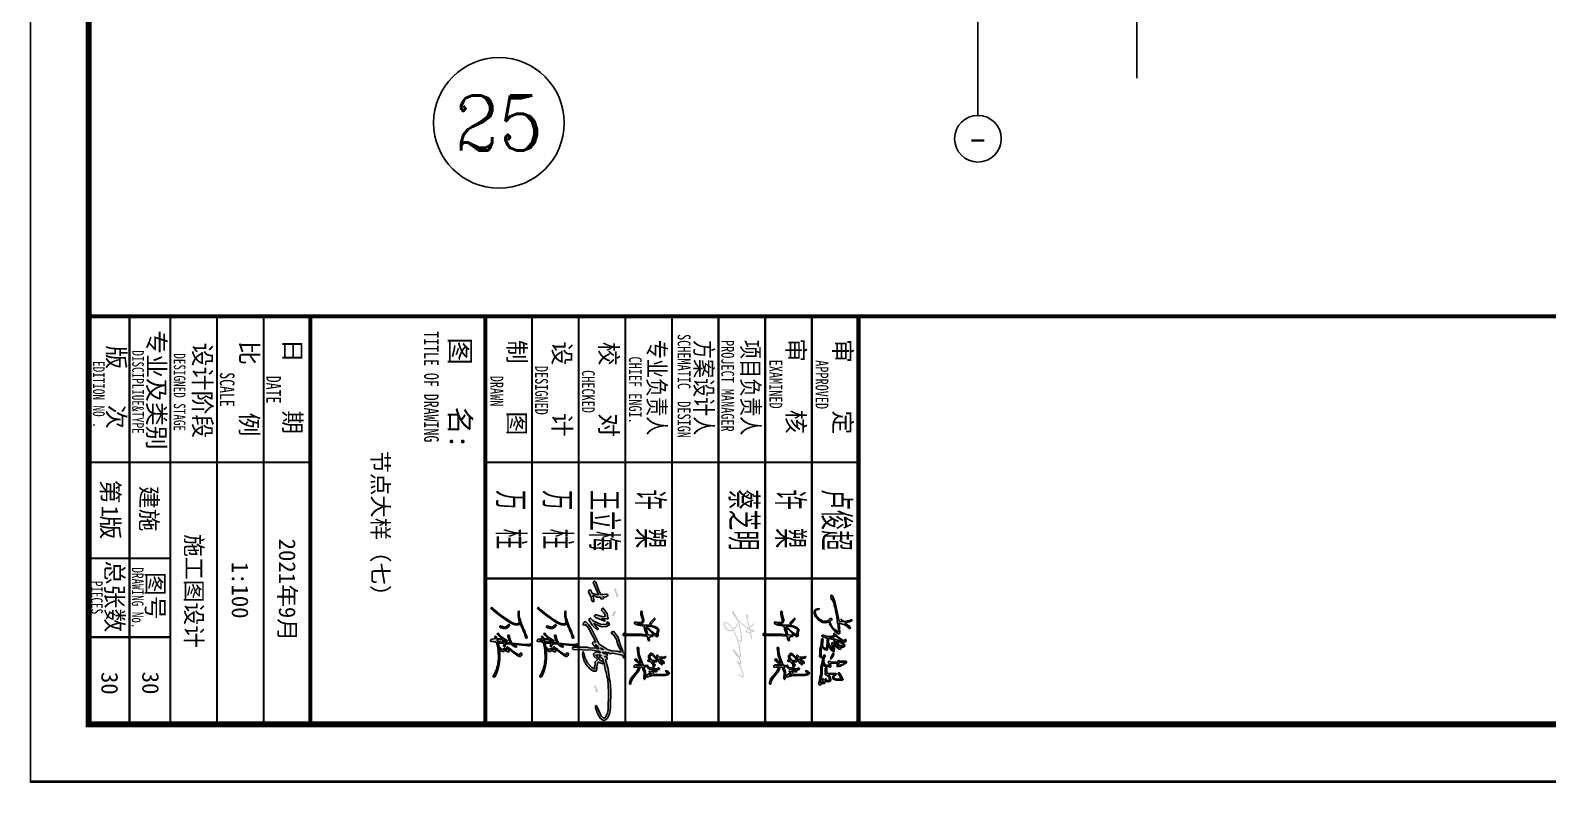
# Model space of a CAD drawing. Extents: x -812054 to 22247, y -644080 to 1003627.
# Drawn here: x -24315 to -17810, y -234941 to -231716 of the extents above; entities that cross this region are included whole.
import ezdxf
from ezdxf.enums import TextEntityAlignment as Align

# ---------------------------------------------------------------- set-up
doc = ezdxf.new("R2010")
doc.units = 0
doc.header["$LTSCALE"] = 1000
doc.layers.get('0').update_dxf_attribs({"linetype": 'CONTINUOUS'})
for name, color, linetype in [('A-AXIS_TEXT', 7, 'CONTINUOUS'), ('AXIS', 3, 'CONTINUOUS'), ('DIM_SYMB', 3, 'CONTINUOUS'), ('图签文字', 4, 'CONTINUOUS')]:
    doc.layers.add(name, color=color, linetype=linetype)
for name, color, linetype, lineweight in [('AXIS_TEXT', 7, 'CONTINUOUS', 20), ('可改文字', 6, 'CONTINUOUS', 18), ('图框', 9, 'CONTINUOUS', 18), ('图签', 147, 'CONTINUOUS', 18)]:
    doc.layers.add(name, color=color, linetype=linetype, lineweight=lineweight)
doc.layers.add('yichutu', color=7, linetype='CONTINUOUS', true_color=0xffffff)
doc.styles.add('_TCH_AXIS', font='COMPLEX', dxfattribs={"bigfont": 'GBCBIG'})
doc.styles.add('COMPLEX', font='COMPLEX')
doc.styles.add('宋体', font='', dxfattribs={"height": 50})
doc.styles.add('建筑图签-1', font='simhei.ttf', dxfattribs={"width": 0.7})
doc.styles.add('建筑图签-2', font='TXT.shx', dxfattribs={"width": 0.5, "bigfont": 'HZTXT.shx'})
doc.styles.get('宋体').set_extended_font_data('SimSun')

# ---------------------------------------------------------------- blocks, each defined once
blk = doc.blocks.new('ljc')
at = {"linetype": 'Continuous'}
h = blk.add_hatch(color=0, dxfattribs=at)
h.paths.add_polyline_path([(2022.8, 1567.7), (2018.8, 1563.7), (2019.8, 1561.7), (2023.8, 1561.7), (2021.8, 1551.7), (1954.8, 1537.7), (1932.8, 1529.7), (1929.8, 1526.7), (1928.8, 1524.7), (1930.8, 1522.7), (1943.8, 1523.7), (1945.8, 1525.7), (1941.8, 1527.7), (1959.8, 1534.7), (1966.8, 1534.7), (1974.8, 1537.7), (1984.8, 1538.7), (1997.8, 1542.7), (2009.8, 1543.7), (2017.8, 1546.7), (2024.8, 1545.7), (2034.8, 1548.7), (2060.8, 1549.7), (2051.8, 1536.7), (2041.8, 1527.7), (2027.8, 1520.7), (2022.8, 1520.7), (2017.8, 1525.7), (2014.8, 1526.7), (2012.8, 1524.7), (2012.8, 1520.7), (2018.8, 1515.7), (2021.8, 1507.7), (2021.8, 1493.7), (2011.8, 1476.7), (1999.8, 1468.7), (1987.8, 1466.7), (1981.8, 1472.7), (1979.8, 1479.7), (1977.8, 1481.7), (1977.8, 1474.7), (1980.8, 1467.7), (1987.8, 1462.7), (1993.8, 1462.7), (2004.8, 1466.7), (2017.8, 1477.7), (2026.8, 1492.7), (2027.8, 1503.7), (2024.8, 1516.7), (2032.8, 1517.7), (2053.8, 1532.7), (2066.8, 1548.7), (2066.8, 1551.7), (2063.8, 1554.7), (2028.8, 1552.7), (2035.8, 1574.7), (2048.8, 1590.7), (2046.8, 1592.7), (2042.8, 1591.7), (2027.8, 1572.7), (2024.8, 1588.7), (2020.8, 1596.7), (2017.8, 1598.7), (2016.8, 1596.7), (2019.8, 1589.7)])
h.paths.add_polyline_path([(2080.8, 1521.7), (2080.8, 1527.7), (2074.8, 1540.7), (2092.8, 1561.7), (2096.8, 1571.7), (2093.8, 1576.7), (2086.8, 1575.7), (2088.8, 1571.7), (2091.8, 1571.7), (2090.8, 1566.7), (2079.8, 1550.7), (2065.8, 1536.7), (2064.8, 1534.7), (2066.8, 1532.7), (2072.8, 1534.7), (2076.8, 1522.7), (2076.8, 1512.7), (2071.8, 1495.7), (2071.8, 1491.7), (2073.8, 1489.7), (2077.8, 1493.7), (2082.8, 1509.7), (2098.8, 1509.7), (2118.8, 1506.7), (2118.8, 1499.7), (2115.8, 1495.7), (2107.8, 1492.7), (2086.8, 1495.7), (2083.8, 1491.7), (2086.8, 1488.7), (2102.8, 1487.7), (2121.8, 1482.7), (2139.8, 1483.7), (2147.8, 1481.7), (2151.8, 1485.7), (2151.8, 1490.7), (2147.8, 1487.7), (2124.8, 1487.7), (2113.8, 1489.7), (2123.8, 1498.7), (2125.8, 1508.7), (2120.8, 1511.7), (2118.8, 1510.7), (2107.8, 1513.7), (2123.8, 1522.7), (2131.8, 1531.7), (2129.8, 1534.7), (2120.8, 1535.7), (2114.8, 1532.7), (2108.8, 1532.7), (2122.8, 1554.7), (2120.8, 1558.7), (2113.8, 1556.7), (2115.8, 1563.7), (2114.8, 1568.7), (2110.8, 1572.7), (2104.8, 1571.7), (2092.8, 1553.7)])
h.paths.add_polyline_path([(2088.8, 1534.7), (2096.8, 1534.7), (2111.8, 1550.7), (2115.8, 1551.7), (2110.8, 1542.7), (2098.8, 1527.7), (2100.8, 1525.7), (2113.8, 1527.7), (2120.8, 1530.7), (2123.8, 1529.7), (2117.8, 1523.7), (2100.8, 1514.7), (2083.8, 1513.7), (2083.8, 1517.7)], flags=16)
h.paths.add_polyline_path([(2092.8, 1536.7), (2094.8, 1539.7), (2102.8, 1545.7), (2095.8, 1536.7)], flags=16)
h.paths.add_polyline_path([(2092.8, 1543.7), (2093.8, 1548.7), (2105.8, 1567.7), (2108.8, 1568.7), (2110.8, 1566.7), (2107.8, 1553.7), (2103.8, 1549.7)], flags=16)
h.paths.add_polyline_path([(2140.8, 1533.7), (2137.8, 1532.7), (2136.8, 1530.7), (2141.8, 1526.7), (2154.8, 1521.7), (2157.8, 1522.7), (2152.8, 1527.7)])
h.paths.add_polyline_path([(2174.8, 1521.7), (2172.8, 1523.7), (2171.8, 1545.7), (2182.8, 1544.7), (2184.8, 1546.7), (2182.8, 1556.7), (2177.8, 1565.7), (2176.8, 1560.7), (2179.8, 1555.7), (2180.8, 1549.7), (2174.8, 1549.7), (2169.8, 1553.7), (2168.8, 1573.7), (2170.8, 1573.7), (2174.8, 1568.7), (2175.8, 1570.7), (2169.8, 1578.7), (2166.8, 1578.7), (2164.8, 1576.7), (2163.8, 1561.7), (2165.8, 1552.7), (2162.8, 1552.7), (2161.8, 1550.7), (2166.8, 1546.7), (2168.8, 1536.7), (2168.8, 1523.7), (2165.8, 1520.7), (2164.8, 1516.7), (2167.8, 1512.7), (2169.8, 1512.7), (2172.8, 1516.7), (2179.8, 1516.7), (2177.8, 1501.7), (2174.8, 1499.7), (2166.8, 1498.7), (2174.8, 1495.7), (2179.8, 1496.7), (2182.8, 1499.7), (2183.8, 1510.7), (2186.8, 1520.7), (2184.8, 1522.7)])
h.paths.add_polyline_path([(2232.8, 1541.7), (2232.8, 1563.7), (2230.8, 1566.7), (2214.8, 1557.7), (2209.8, 1556.7), (2205.8, 1551.7), (2210.8, 1547.7), (2210.8, 1550.7), (2228.8, 1559.7), (2227.8, 1541.7), (2226.8, 1536.7), (2223.8, 1532.7), (2219.8, 1533.7), (2212.8, 1541.7), (2210.8, 1542.7), (2208.8, 1540.7), (2208.8, 1507.7), (2188.8, 1507.7), (2186.8, 1505.7), (2190.8, 1502.7), (2212.8, 1502.7), (2216.8, 1510.7), (2221.8, 1515.7), (2231.8, 1517.7), (2233.8, 1512.7), (2233.8, 1504.7), (2226.8, 1504.7), (2231.8, 1501.7), (2231.8, 1499.7), (2227.8, 1496.7), (2228.8, 1492.7), (2238.8, 1494.7), (2242.8, 1488.7), (2242.8, 1485.7), (2211.8, 1491.7), (2188.8, 1491.7), (2178.8, 1493.7), (2175.8, 1495.7), (2166.8, 1495.7), (2163.8, 1497.7), (2153.8, 1498.7), (2146.8, 1502.7), (2143.8, 1502.7), (2142.8, 1500.7), (2143.8, 1497.7), (2152.8, 1493.7), (2173.8, 1490.7), (2185.8, 1486.7), (2210.8, 1486.7), (2221.8, 1483.7), (2229.8, 1483.7), (2242.8, 1479.7), (2248.8, 1479.7), (2250.8, 1481.7), (2243.8, 1495.7), (2245.8, 1498.7), (2237.8, 1502.7), (2238.8, 1512.7), (2236.8, 1519.7), (2232.8, 1522.7), (2223.8, 1521.7), (2213.8, 1515.7), (2211.8, 1521.7), (2212.8, 1535.7), (2219.8, 1529.7), (2227.8, 1529.7), (2229.8, 1531.7)])
at = {"color": 0, "linetype": 'Continuous'}
for points in [[(1929.8, 1526.7), (1928.8, 1524.7), (1930.8, 1522.7), (1943.8, 1523.7), (1945.8, 1525.7), (1941.8, 1527.7), (1959.8, 1534.7), (1966.8, 1534.7), (1974.8, 1537.7), (1984.8, 1538.7), (1997.8, 1542.7), (2009.8, 1543.7), (2017.8, 1546.7), (2024.8, 1545.7), (2034.8, 1548.7), (2060.8, 1549.7), (2051.8, 1536.7), (2041.8, 1527.7), (2027.8, 1520.7), (2022.8, 1520.7), (2017.8, 1525.7), (2014.8, 1526.7), (2012.8, 1524.7), (2012.8, 1520.7), (2018.8, 1515.7), (2021.8, 1507.7), (2021.8, 1493.7), (2011.8, 1476.7), (1999.8, 1468.7), (1987.8, 1466.7), (1981.8, 1472.7), (1979.8, 1479.7), (1977.8, 1481.7), (1977.8, 1474.7), (1980.8, 1467.7), (1987.8, 1462.7), (1993.8, 1462.7), (2004.8, 1466.7), (2017.8, 1477.7), (2026.8, 1492.7), (2027.8, 1503.7), (2024.8, 1516.7), (2032.8, 1517.7), (2053.8, 1532.7), (2066.8, 1548.7), (2066.8, 1551.7), (2063.8, 1554.7), (2028.8, 1552.7), (2035.8, 1574.7), (2048.8, 1590.7), (2046.8, 1592.7), (2042.8, 1591.7), (2027.8, 1572.7), (2024.8, 1588.7), (2020.8, 1596.7), (2017.8, 1598.7), (2016.8, 1596.7), (2019.8, 1589.7), (2022.8, 1567.7), (2018.8, 1563.7), (2019.8, 1561.7), (2023.8, 1561.7), (2021.8, 1551.7), (1954.8, 1537.7), (1932.8, 1529.7), (1929.8, 1526.7)], [(2065.8, 1536.7), (2064.8, 1534.7), (2066.8, 1532.7), (2072.8, 1534.7), (2076.8, 1522.7), (2076.8, 1512.7), (2071.8, 1495.7), (2071.8, 1491.7), (2073.8, 1489.7), (2077.8, 1493.7), (2082.8, 1509.7), (2098.8, 1509.7), (2118.8, 1506.7), (2118.8, 1499.7), (2115.8, 1495.7), (2107.8, 1492.7), (2086.8, 1495.7), (2083.8, 1491.7), (2086.8, 1488.7), (2102.8, 1487.7), (2121.8, 1482.7), (2139.8, 1483.7), (2147.8, 1481.7), (2151.8, 1485.7), (2151.8, 1490.7), (2147.8, 1487.7), (2124.8, 1487.7), (2113.8, 1489.7), (2123.8, 1498.7), (2125.8, 1508.7), (2120.8, 1511.7), (2118.8, 1510.7), (2107.8, 1513.7), (2123.8, 1522.7), (2131.8, 1531.7), (2129.8, 1534.7), (2120.8, 1535.7), (2114.8, 1532.7), (2108.8, 1532.7), (2122.8, 1554.7), (2120.8, 1558.7), (2113.8, 1556.7), (2115.8, 1563.7), (2114.8, 1568.7), (2110.8, 1572.7), (2104.8, 1571.7), (2092.8, 1553.7), (2080.8, 1521.7), (2080.8, 1527.7), (2074.8, 1540.7), (2092.8, 1561.7), (2096.8, 1571.7), (2093.8, 1576.7), (2086.8, 1575.7), (2088.8, 1571.7), (2091.8, 1571.7), (2090.8, 1566.7), (2079.8, 1550.7), (2065.8, 1536.7)], [(2162.8, 1552.7), (2161.8, 1550.7), (2166.8, 1546.7), (2168.8, 1536.7), (2168.8, 1523.7), (2165.8, 1520.7), (2164.8, 1516.7), (2167.8, 1512.7), (2169.8, 1512.7), (2172.8, 1516.7), (2179.8, 1516.7), (2177.8, 1501.7), (2174.8, 1499.7), (2166.8, 1498.7), (2174.8, 1495.7), (2179.8, 1496.7), (2182.8, 1499.7), (2183.8, 1510.7), (2186.8, 1520.7), (2184.8, 1522.7), (2174.8, 1521.7), (2172.8, 1523.7), (2171.8, 1545.7), (2182.8, 1544.7), (2184.8, 1546.7), (2182.8, 1556.7), (2177.8, 1565.7), (2176.8, 1560.7), (2179.8, 1555.7), (2180.8, 1549.7), (2174.8, 1549.7), (2169.8, 1553.7), (2168.8, 1573.7), (2170.8, 1573.7), (2174.8, 1568.7), (2175.8, 1570.7), (2169.8, 1578.7), (2166.8, 1578.7), (2164.8, 1576.7), (2163.8, 1561.7), (2165.8, 1552.7), (2162.8, 1552.7)], [(2015.8, 1560.7), (2014.8, 1559.7), (2016.8, 1559.7), (2015.8, 1560.7)], [(2016.8, 1561.7), (2015.8, 1560.7), (2018.8, 1560.7), (2016.8, 1561.7)], [(2083.8, 1513.7), (2083.8, 1517.7), (2088.8, 1534.7), (2096.8, 1534.7), (2111.8, 1550.7), (2115.8, 1551.7), (2110.8, 1542.7), (2098.8, 1527.7), (2100.8, 1525.7), (2113.8, 1527.7), (2120.8, 1530.7), (2123.8, 1529.7), (2117.8, 1523.7), (2100.8, 1514.7), (2083.8, 1513.7)], [(2092.8, 1543.7), (2093.8, 1548.7), (2105.8, 1567.7), (2108.8, 1568.7), (2110.8, 1566.7), (2107.8, 1553.7), (2103.8, 1549.7), (2092.8, 1543.7)], [(2092.8, 1536.7), (2094.8, 1539.7), (2102.8, 1545.7), (2095.8, 1536.7), (2092.8, 1536.7)], [(2137.8, 1532.7), (2136.8, 1530.7), (2141.8, 1526.7), (2154.8, 1521.7), (2157.8, 1522.7), (2152.8, 1527.7), (2140.8, 1533.7), (2137.8, 1532.7)], [(2143.8, 1502.7), (2142.8, 1500.7), (2143.8, 1497.7), (2152.8, 1493.7), (2173.8, 1490.7), (2185.8, 1486.7), (2210.8, 1486.7), (2221.8, 1483.7), (2229.8, 1483.7), (2242.8, 1479.7), (2248.8, 1479.7), (2250.8, 1481.7), (2243.8, 1495.7), (2245.8, 1498.7), (2237.8, 1502.7), (2238.8, 1512.7), (2236.8, 1519.7), (2232.8, 1522.7), (2223.8, 1521.7), (2213.8, 1515.7), (2211.8, 1521.7), (2212.8, 1535.7), (2219.8, 1529.7), (2227.8, 1529.7), (2229.8, 1531.7), (2232.8, 1541.7), (2232.8, 1563.7), (2230.8, 1566.7), (2214.8, 1557.7), (2209.8, 1556.7), (2205.8, 1551.7), (2210.8, 1547.7), (2210.8, 1550.7), (2228.8, 1559.7), (2227.8, 1541.7), (2226.8, 1536.7), (2223.8, 1532.7), (2219.8, 1533.7), (2212.8, 1541.7), (2210.8, 1542.7), (2208.8, 1540.7), (2208.8, 1507.7), (2188.8, 1507.7), (2186.8, 1505.7), (2190.8, 1502.7), (2212.8, 1502.7), (2216.8, 1510.7), (2221.8, 1515.7), (2231.8, 1517.7), (2233.8, 1512.7), (2233.8, 1504.7), (2226.8, 1504.7), (2231.8, 1501.7), (2231.8, 1499.7), (2227.8, 1496.7), (2228.8, 1492.7), (2238.8, 1494.7), (2242.8, 1488.7), (2242.8, 1485.7), (2211.8, 1491.7), (2188.8, 1491.7), (2178.8, 1493.7), (2175.8, 1495.7), (2166.8, 1495.7), (2163.8, 1497.7), (2153.8, 1498.7), (2146.8, 1502.7), (2143.8, 1502.7)], [(2176.8, 1568.7), (2175.8, 1569.7), (2174.8, 1566.7), (2176.8, 1564.7), (2176.8, 1568.7)]]:
    blk.add_lwpolyline(points, dxfattribs=at)
blk = doc.blocks.new('A$C6AF37BC7')
h = blk.add_hatch(color=256)
h.paths.add_polyline_path([(660, -48), (672, -48), (678, -96)], flags=16)
h.paths.add_polyline_path([(708, 144), (702, 150), (660, 126), (672, 66), (666, 36), (456, -42), (366, -60), (294, -60), (276, -72), (288, -96), (456, -72), (612, -12), (564, -102), (552, -114), (546, -96), (534, -102), (534, -138), (558, -144), (654, -18), (654, 6), (672, 12), (678, -30), (648, -30), (642, -54), (654, -84), (654, -138), (684, -168), (708, -156), (714, -60), (804, -108), (948, -228), (1038, -258), (1062, -258), (1074, -246), (1056, -228), (1032, -228), (954, -192), (786, -60), (708, -30), (714, 24), (756, 30), (816, 54), (954, 48), (972, 66), (948, 84), (810, 84), (702, 48), (690, 120), (726, 132), (720, 144)])
h.paths.add_polyline_path([(852, 216), (864, 216), (870, 174), (840, 198)], flags=16)
h.paths.add_polyline_path([(-312, 282), (-318, 288), (-336, 288), (-348, 276), (-246, 180), (-222, 192), (-222, 210)], flags=17)
h.paths.add_polyline_path([(546, 330), (552, 330), (564, 300), (558, 216), (486, 174), (462, 180), (438, 222)], flags=16)
h.paths.add_polyline_path([(-102, 342), (-48, 336), (-18, 324), (18, 324), (-36, 246), (-174, 96), (-156, 246), (-132, 306)], flags=16)
h.paths.add_polyline_path([(-66, 366), (-72, 372), (-108, 372), (-138, 342), (-168, 288), (-192, 192), (-204, 18), (-228, -78), (-228, 6), (-258, 42), (-306, 48), (-438, 12), (-456, 12), (-468, 24), (-498, 0), (-486, -12), (-420, -12), (-318, 18), (-270, 18), (-252, -6), (-252, -102), (-264, -138), (-240, -156), (-216, -132), (-192, -72), (-174, 60), (-108, 66), (12, 108), (0, 0), (0, -366), (-18, -342), (-24, -372), (-6, -396), (24, -396), (24, -78), (42, 120), (108, 132), (132, 144), (144, 162), (132, 174), (66, 162), (48, 210), (48, 240), (18, 240), (12, 138), (-144, 90), (-114, 138), (-24, 228), (54, 330), (36, 354), (-18, 354)])
h.paths.add_polyline_path([(756, 378), (750, 384), (732, 384), (714, 366), (732, 360), (738, 324), (714, 180), (714, 156), (726, 144), (750, 162), (762, 366)])
h.paths.add_polyline_path([(498, 516), (492, 522), (474, 516), (492, 474), (486, 378), (444, 336), (468, 324), (552, 366), (426, 246), (408, 210), (414, 192), (462, 150), (504, 150), (552, 180), (552, 138), (570, 132), (582, 150), (588, 198), (666, 258), (648, 246), (690, 240), (702, 258), (666, 294), (588, 240), (588, 324), (564, 348), (630, 402), (654, 426), (654, 438), (636, 444), (534, 390), (576, 432), (618, 456), (630, 480), (606, 486), (570, 462), (516, 408), (516, 492)])
h.paths.add_polyline_path([(846, 594), (840, 600), (828, 600), (798, 570), (780, 522), (792, 516), (840, 570), (852, 516), (864, 264), (840, 246), (792, 246), (786, 258), (804, 294), (804, 324), (786, 330), (756, 264), (756, 240), (810, 204), (786, 174), (792, 162), (822, 186), (888, 102), (900, 96), (918, 114), (894, 216), (882, 510), (870, 570)])
at = {"linetype": 'Continuous'}
for points in [[(-66, 366), (-72, 372), (-108, 372), (-138, 342), (-168, 288), (-192, 192), (-204, 18), (-228, -78), (-228, 6), (-258, 42), (-306, 48), (-438, 12), (-456, 12), (-468, 24), (-498, 0), (-486, -12), (-420, -12), (-318, 18), (-270, 18), (-252, -6), (-252, -102), (-264, -138), (-240, -156), (-216, -132), (-192, -72), (-174, 60), (-108, 66), (12, 108), (0, 0), (0, -366), (-18, -342), (-24, -372), (-6, -396), (24, -396), (24, -78), (42, 120), (108, 132), (132, 144), (144, 162), (132, 174), (66, 162), (48, 210), (48, 240), (18, 240), (12, 138), (-144, 90), (-114, 138), (-24, 228), (54, 330), (36, 354), (-18, 354), (-66, 366)], [(-102, 342), (-48, 336), (-18, 324), (18, 324), (-36, 246), (-174, 96), (-156, 246), (-132, 306), (-102, 342)], [(498, 516), (492, 522), (474, 516), (492, 474), (486, 378), (444, 336), (468, 324), (552, 366), (426, 246), (408, 210), (414, 192), (462, 150), (504, 150), (552, 180), (552, 138), (570, 132), (582, 150), (588, 198), (666, 258), (648, 246), (690, 240), (702, 258), (666, 294), (588, 240), (588, 324), (564, 348), (630, 402), (654, 426), (654, 438), (636, 444), (534, 390), (576, 432), (618, 456), (630, 480), (606, 486), (570, 462), (516, 408), (516, 492), (498, 516)], [(546, 330), (552, 330), (564, 300), (558, 216), (486, 174), (462, 180), (438, 222), (546, 330)], [(756, 378), (750, 384), (732, 384), (714, 366), (732, 360), (738, 324), (714, 180), (714, 156), (726, 144), (750, 162), (762, 366), (756, 378)], [(846, 594), (840, 600), (828, 600), (798, 570), (780, 522), (792, 516), (840, 570), (852, 516), (864, 264), (840, 246), (792, 246), (786, 258), (804, 294), (804, 324), (786, 330), (756, 264), (756, 240), (810, 204), (786, 174), (792, 162), (822, 186), (888, 102), (900, 96), (918, 114), (894, 216), (882, 510), (870, 570), (846, 594)], [(-312, 282), (-318, 288), (-336, 288), (-348, 276), (-246, 180), (-222, 192), (-222, 210), (-312, 282)], [(708, 144), (702, 150), (660, 126), (672, 66), (666, 36), (456, -42), (366, -60), (294, -60), (276, -72), (288, -96), (456, -72), (612, -12), (564, -102), (552, -114), (546, -96), (534, -102), (534, -138), (558, -144), (654, -18), (654, 6), (672, 12), (678, -30), (648, -30), (642, -54), (654, -84), (654, -138), (684, -168), (708, -156), (714, -60), (804, -108), (948, -228), (1038, -258), (1062, -258), (1074, -246), (1056, -228), (1032, -228), (954, -192), (786, -60), (708, -30), (714, 24), (756, 30), (816, 54), (954, 48), (972, 66), (948, 84), (810, 84), (702, 48), (690, 120), (726, 132), (720, 144), (708, 144)], [(852, 216), (864, 216), (870, 174), (840, 198), (852, 216)], [(660, -48), (672, -48), (678, -96), (660, -48)]]:
    blk.add_lwpolyline(points, dxfattribs=at)
blk = doc.blocks.new('GFDDDDRG')
at = {"linetype": 'Continuous'}
h = blk.add_hatch(color=0, dxfattribs=at)
h.paths.add_polyline_path([(898707, -158929), (898709, -158926), (898704, -158912), (898704, -158894), (898689, -158880), (898689, -158868), (898666, -158814), (898649, -158756), (898612, -158704), (898600, -158704), (898591, -158719), (898612, -158736), (898635, -158773), (898646, -158814), (898672, -158868), (898672, -158880), (898640, -158871), (898594, -158868), (898565, -158860), (898488, -158811), (898421, -158681), (898396, -158644), (898373, -158621), (898361, -158621), (898352, -158629), (898349, -158647), (898364, -158650), (898370, -158644), (898396, -158675), (898459, -158794), (898439, -158791), (898430, -158802), (898430, -158811), (898453, -158837), (898462, -158837), (898465, -158831), (898453, -158817), (898470, -158825), (898485, -158848), (898479, -158851), (898465, -158845), (898401, -158842), (898384, -158837), (898263, -158837), (898257, -158842), (898257, -158851), (898263, -158857), (898427, -158863), (898488, -158871), (898499, -158883), (898496, -158886), (898473, -158877), (898450, -158883), (898439, -158894), (898442, -158914), (898473, -158943), (898453, -158963), (898453, -158989), (898447, -159004), (898450, -159015), (898447, -159024), (898424, -159012), (898387, -158972), (898364, -158926), (898358, -158897), (898347, -158877), (898344, -158903), (898355, -158949), (898373, -158984), (898410, -159027), (898439, -159044), (898459, -159044), (898468, -159030), (898468, -159004), (898476, -158969), (898488, -158969), (898514, -158981), (898525, -158972), (898519, -158961), (898499, -158952), (898459, -158906), (898485, -158903), (898502, -158909), (898491, -158912), (898488, -158917), (898519, -158938), (898522, -158961), (898528, -158966), (898542, -159041), (898548, -159053), (898554, -159102), (898560, -159113), (898568, -159226), (898563, -159372), (898557, -159404), (898545, -159433), (898534, -159444), (898522, -159444), (898505, -159427), (898468, -159344), (898462, -159338), (898456, -159341), (898456, -159358), (898476, -159413), (898496, -159447), (898517, -159465), (898528, -159467), (898542, -159462), (898557, -159447), (898574, -159413), (898583, -159358), (898586, -159211), (898580, -159133), (898574, -159116), (898563, -159027), (898540, -158946), (898545, -158946), (898557, -158935), (898551, -158923), (898534, -158917), (898554, -158914), (898557, -158900), (898548, -158894), (898525, -158891), (898517, -158880), (898571, -158886), (898580, -158894), (898600, -158889), (898684, -158906), (898701, -158932)])
h.paths.add_polyline_path([(898519, -158854), (898522, -158857), (898508, -158854), (898502, -158845)], flags=16)
h.paths.add_polyline_path([(898344, -158871), (898347, -158874), (898347, -158863), (898341, -158868)], flags=17)
h.paths.add_polyline_path([(898476, -159217), (898479, -159211), (898459, -159171), (898447, -159162), (898445, -159177), (898456, -159202), (898456, -159220), (898468, -159228)], flags=17)
h.paths.add_polyline_path([(898519, -158405), (898522, -158405), (898517, -158408)], flags=16)
h.paths.add_polyline_path([(898557, -158399), (898560, -158396), (898560, -158387), (898551, -158382), (898514, -158387), (898502, -158385), (898485, -158353), (898459, -158281), (898450, -158272), (898445, -158272), (898436, -158284), (898482, -158387), (898462, -158387), (898427, -158376), (898413, -158347), (898398, -158353), (898396, -158364), (898419, -158413), (898421, -158431), (898433, -158448), (898442, -158445), (898442, -158425), (898433, -158393), (898470, -158408), (898496, -158410), (898508, -158425), (898522, -158422), (898534, -158410)])
h.paths.add_polyline_path([(898563, -158595), (898565, -158592), (898560, -158583), (898554, -158549), (898522, -158503), (898511, -158508), (898508, -158523), (898528, -158543), (898534, -158554), (898537, -158572), (898522, -158578), (898465, -158560), (898453, -158560), (898447, -158566), (898447, -158575), (898456, -158583), (898522, -158609), (898528, -158615), (898537, -158612), (898508, -158595)])
h.paths.add_polyline_path([(898571, -158650), (898574, -158647), (898571, -158629), (898554, -158621), (898551, -158626), (898560, -158635), (898540, -158644), (898499, -158641), (898436, -158612), (898413, -158589), (898401, -158595), (898401, -158609), (898427, -158650), (898468, -158687), (898476, -158687), (898479, -158681), (898442, -158635), (898508, -158664), (898551, -158661)])
h.paths.add_polyline_path([(898629, -158540), (898632, -158537), (898623, -158526), (898617, -158526), (898606, -158540), (898603, -158557), (898594, -158569), (898614, -158572)])
h.paths.add_polyline_path([(898649, -158408), (898652, -158405), (898652, -158393), (898632, -158350), (898632, -158336), (898623, -158330), (898614, -158347), (898635, -158399), (898632, -158405), (898637, -158413)])
h = blk.add_hatch(color=256, dxfattribs=at)
h.paths.add_polyline_path([(897805, -158637), (897807, -158635), (897807, -158631), (897799, -158625), (897787, -158637), (897769, -158637), (897738, -158625), (897688, -158595), (897657, -158571), (897649, -158568), (897588, -158517), (897568, -158497), (897559, -158502), (897559, -158506), (897571, -158514), (897579, -158523), (897652, -158581), (897658, -158583), (897672, -158595), (897730, -158632), (897765, -158647), (897786, -158650), (897798, -158646)])
h.paths.add_polyline_path([(897868, -158758), (897870, -158757), (897868, -158743), (897856, -158722), (897846, -158692), (897838, -158680), (897825, -158644), (897822, -158641), (897820, -158631), (897816, -158623), (897811, -158602), (897805, -158589), (897801, -158560), (897801, -158535), (897798, -158527), (897792, -158539), (897792, -158571), (897802, -158616), (897810, -158631), (897811, -158640), (897823, -158670), (897829, -158679), (897835, -158698), (897849, -158727), (897849, -158733), (897858, -158760), (897862, -158763)])
h.paths.add_polyline_path([(897717, -158653), (897718, -158652), (897718, -158647), (897711, -158643), (897685, -158665), (897679, -158667), (897642, -158656), (897636, -158659), (897634, -158667), (897642, -158673), (897655, -158673), (897666, -158677), (897687, -158679), (897700, -158671)])
h.paths.add_polyline_path([(897903, -158820), (897904, -158818), (897904, -158815), (897898, -158809), (897876, -158814), (897853, -158814), (897738, -158802), (897723, -158772), (897717, -158751), (897717, -158739), (897712, -158734), (897705, -158736), (897703, -158745), (897712, -158770), (897712, -158776), (897724, -158799), (897706, -158800), (897681, -158797), (897673, -158782), (897667, -158776), (897691, -158790), (897696, -158790), (897699, -158787), (897694, -158778), (897678, -158770), (897648, -158749), (897643, -158742), (897627, -158725), (897625, -158721), (897618, -158719), (897612, -158725), (897643, -158758), (897664, -158787), (897669, -158794), (897655, -158796), (897628, -158790), (897618, -158790), (897612, -158775), (897613, -158772), (897637, -158772), (897642, -158775), (897645, -158769), (897642, -158766), (897618, -158763), (897610, -158764), (897604, -158748), (897600, -158743), (897592, -158746), (897597, -158764), (897568, -158769), (897562, -158772), (897555, -158781), (897559, -158790), (897562, -158788), (897591, -158793), (897607, -158799), (897616, -158827), (897622, -158863), (897624, -158937), (897622, -158955), (897619, -158962), (897621, -158973), (897618, -158977), (897618, -158989), (897610, -159012), (897610, -159021), (897586, -159073), (897577, -159084), (897579, -159091), (897585, -159096), (897592, -159093), (897604, -159072), (897616, -159042), (897625, -159013), (897633, -158968), (897636, -158931), (897634, -158875), (897631, -158863), (897630, -158836), (897621, -158799), (897636, -158803), (897670, -158806), (897672, -158811), (897666, -158829), (897676, -158839), (897679, -158836), (897679, -158827), (897687, -158814), (897687, -158808), (897718, -158809), (897732, -158812), (897751, -158829), (897763, -158835), (897777, -158838), (897780, -158832), (897754, -158820), (897748, -158812), (897879, -158826), (897889, -158826)])
h.paths.add_polyline_path([(897822, -158907), (897823, -158905), (897823, -158893), (897820, -158889), (897813, -158887), (897808, -158890), (897805, -158896), (897810, -158902), (897805, -158905), (897798, -158904), (897777, -158893), (897738, -158865), (897733, -158859), (897715, -158847), (897703, -158835), (897697, -158835), (897693, -158841), (897693, -158853), (897696, -158859), (897684, -158853), (897667, -158851), (897658, -158859), (897654, -158857), (897640, -158842), (897634, -158845), (897645, -158865), (897658, -158874), (897669, -158874), (897675, -158865), (897681, -158865), (897709, -158880), (897715, -158872), (897706, -158850), (897789, -158913), (897801, -158917), (897811, -158917), (897822, -158910)], flags=17)
h = blk.add_hatch(color=256, dxfattribs=at)
h.paths.add_polyline_path([(898205, -158637), (898207, -158635), (898207, -158631), (898199, -158625), (898187, -158637), (898169, -158637), (898138, -158625), (898088, -158595), (898057, -158571), (898049, -158568), (897988, -158517), (897968, -158497), (897959, -158502), (897959, -158506), (897971, -158514), (897979, -158523), (898052, -158581), (898058, -158583), (898072, -158595), (898130, -158632), (898165, -158647), (898186, -158650), (898198, -158646)])
h.paths.add_polyline_path([(898268, -158758), (898270, -158757), (898268, -158743), (898256, -158722), (898246, -158692), (898238, -158680), (898225, -158644), (898222, -158641), (898220, -158631), (898216, -158623), (898211, -158602), (898205, -158589), (898201, -158560), (898201, -158535), (898198, -158527), (898192, -158539), (898192, -158571), (898202, -158616), (898210, -158631), (898211, -158640), (898223, -158670), (898229, -158679), (898235, -158698), (898249, -158727), (898249, -158733), (898258, -158760), (898262, -158763)])
h.paths.add_polyline_path([(898117, -158653), (898118, -158652), (898118, -158647), (898111, -158643), (898085, -158665), (898079, -158667), (898042, -158656), (898036, -158659), (898034, -158667), (898042, -158673), (898055, -158673), (898066, -158677), (898087, -158679), (898100, -158671)])
h.paths.add_polyline_path([(898303, -158820), (898304, -158818), (898304, -158815), (898298, -158809), (898276, -158814), (898253, -158814), (898138, -158802), (898123, -158772), (898117, -158751), (898117, -158739), (898112, -158734), (898105, -158736), (898103, -158745), (898112, -158770), (898112, -158776), (898124, -158799), (898106, -158800), (898081, -158797), (898073, -158782), (898067, -158776), (898091, -158790), (898096, -158790), (898099, -158787), (898094, -158778), (898078, -158770), (898048, -158749), (898043, -158742), (898027, -158725), (898025, -158721), (898018, -158719), (898012, -158725), (898043, -158758), (898064, -158787), (898069, -158794), (898055, -158796), (898028, -158790), (898018, -158790), (898012, -158775), (898013, -158772), (898037, -158772), (898042, -158775), (898045, -158769), (898042, -158766), (898018, -158763), (898010, -158764), (898004, -158748), (898000, -158743), (897992, -158746), (897997, -158764), (897968, -158769), (897962, -158772), (897955, -158781), (897959, -158790), (897962, -158788), (897991, -158793), (898007, -158799), (898016, -158827), (898022, -158863), (898024, -158937), (898022, -158955), (898019, -158962), (898021, -158973), (898018, -158977), (898018, -158989), (898010, -159012), (898010, -159021), (897986, -159073), (897977, -159084), (897979, -159091), (897985, -159096), (897992, -159093), (898004, -159072), (898016, -159042), (898025, -159013), (898033, -158968), (898036, -158931), (898034, -158875), (898031, -158863), (898030, -158836), (898021, -158799), (898036, -158803), (898070, -158806), (898072, -158811), (898066, -158829), (898076, -158839), (898079, -158836), (898079, -158827), (898087, -158814), (898087, -158808), (898118, -158809), (898132, -158812), (898151, -158829), (898163, -158835), (898177, -158838), (898180, -158832), (898154, -158820), (898148, -158812), (898279, -158826), (898289, -158826)])
h.paths.add_polyline_path([(898222, -158907), (898223, -158905), (898223, -158893), (898220, -158889), (898213, -158887), (898208, -158890), (898205, -158896), (898210, -158902), (898205, -158905), (898198, -158904), (898177, -158893), (898138, -158865), (898133, -158859), (898115, -158847), (898103, -158835), (898097, -158835), (898093, -158841), (898093, -158853), (898096, -158859), (898084, -158853), (898067, -158851), (898058, -158859), (898054, -158857), (898040, -158842), (898034, -158845), (898045, -158865), (898058, -158874), (898069, -158874), (898075, -158865), (898081, -158865), (898109, -158880), (898115, -158872), (898106, -158850), (898189, -158913), (898201, -158917), (898211, -158917), (898222, -158910)], flags=17)
h = blk.add_hatch(color=0, dxfattribs=at)
h.dxf.hatch_style = 1
h.paths.add_polyline_path([(899783, -158690), (899785, -158690), (899787, -158692), (899789, -158691), (899791, -158695), (899801, -158701), (899787, -158705)], flags=16)
h.paths.add_polyline_path([(899767, -158683), (899770, -158683), (899774, -158687), (899774, -158691), (899777, -158701), (899777, -158707), (899762, -158707), (899756, -158706), (899755, -158704), (899754, -158699), (899761, -158688)], flags=16)
h.paths.add_polyline_path([(899567, -158630), (899579, -158632), (899582, -158635), (899585, -158635), (899587, -158639), (899593, -158640), (899594, -158643), (899599, -158647), (899601, -158651), (899611, -158658), (899611, -158662), (899618, -158668), (899620, -158673), (899624, -158676), (899626, -158683), (899628, -158685), (899628, -158687), (899625, -158687), (899623, -158690), (899615, -158691), (899612, -158692), (899600, -158691), (899583, -158679), (899583, -158678), (899573, -158668), (899573, -158667), (899565, -158655), (899565, -158652), (899563, -158649), (899563, -158634)], flags=16)
h.paths.add_polyline_path([(899571, -158622), (899570, -158621), (899562, -158623), (899556, -158629), (899554, -158637), (899553, -158650), (899555, -158651), (899558, -158663), (899561, -158669), (899564, -158671), (899566, -158675), (899571, -158679), (899570, -158681), (899572, -158682), (899580, -158691), (899582, -158691), (899585, -158694), (899595, -158699), (899607, -158702), (899611, -158704), (899615, -158701), (899623, -158699), (899625, -158698), (899629, -158697), (899631, -158695), (899634, -158695), (899634, -158697), (899638, -158702), (899640, -158708), (899643, -158711), (899643, -158714), (899646, -158717), (899648, -158726), (899651, -158727), (899651, -158730), (899655, -158737), (899655, -158740), (899656, -158741), (899657, -158745), (899660, -158750), (899660, -158753), (899663, -158756), (899667, -158771), (899668, -158772), (899670, -158780), (899672, -158784), (899672, -158787), (899676, -158798), (899676, -158802), (899680, -158810), (899679, -158814), (899682, -158819), (899683, -158828), (899685, -158830), (899684, -158832), (899686, -158835), (899687, -158846), (899688, -158849), (899693, -158903), (899692, -158912), (899691, -158916), (899688, -158918), (899685, -158916), (899684, -158913), (899681, -158910), (899679, -158905), (899663, -158880), (899659, -158877), (899656, -158872), (899652, -158869), (899652, -158867), (899649, -158866), (899649, -158863), (899647, -158861), (899646, -158863), (899640, -158856), (899635, -158857), (899631, -158862), (899634, -158865), (899634, -158868), (899637, -158872), (899638, -158875), (899647, -158887), (899648, -158891), (899651, -158892), (899651, -158895), (899655, -158901), (899656, -158904), (899674, -158923), (899681, -158927), (899684, -158931), (899683, -158933), (899686, -158935), (899687, -158943), (899689, -158943), (899689, -158947), (899691, -158950), (899695, -158961), (899695, -158974), (899690, -158972), (899686, -158969), (899683, -158963), (899675, -158958), (899669, -158959), (899667, -158963), (899667, -158967), (899671, -158969), (899671, -158971), (899683, -158988), (899684, -158994), (899691, -159001), (899693, -159007), (899696, -159010), (899695, -159011), (899705, -159032), (899705, -159035), (899710, -159046), (899714, -159062), (899715, -159063), (899715, -159072), (899718, -159080), (899716, -159086), (899712, -159086), (899707, -159082), (899705, -159082), (899702, -159079), (899698, -159077), (899695, -159072), (899686, -159067), (899681, -159068), (899678, -159071), (899679, -159075), (899689, -159083), (899695, -159086), (899701, -159091), (899703, -159091), (899706, -159095), (899713, -159099), (899719, -159099), (899725, -159094), (899727, -159087), (899726, -159067), (899723, -159061), (899723, -159057), (899717, -159042), (899715, -159033), (899712, -159030), (899709, -159019), (899703, -159008), (899702, -159004), (899697, -158999), (899697, -158996), (899695, -158994), (899691, -158984), (899695, -158987), (899703, -158983), (899703, -158979), (899705, -158976), (899705, -158968), (899701, -158950), (899698, -158944), (899692, -158928), (899697, -158926), (899700, -158919), (899699, -158916), (899702, -158915), (899703, -158905), (899702, -158892), (899700, -158890), (899701, -158882), (899700, -158876), (899699, -158874), (899699, -158859), (899697, -158855), (899698, -158853), (899695, -158850), (899696, -158842), (899695, -158834), (899693, -158831), (899690, -158811), (899687, -158810), (899686, -158799), (899681, -158787), (899677, -158771), (899675, -158768), (899675, -158767), (899671, -158757), (899670, -158752), (899663, -158737), (899663, -158735), (899659, -158729), (899659, -158727), (899656, -158723), (899656, -158720), (899651, -158711), (899650, -158707), (899646, -158703), (899646, -158701), (899643, -158699), (899643, -158697), (899639, -158689), (899647, -158683), (899657, -158674), (899664, -158664), (899666, -158660), (899671, -158655), (899671, -158643), (899669, -158641), (899663, -158647), (899658, -158655), (899658, -158658), (899643, -158675), (899636, -158681), (899634, -158681), (899631, -158675), (899626, -158669), (899625, -158666), (899621, -158663), (899619, -158659), (899615, -158655), (899613, -158651), (899593, -158631), (899581, -158625), (899578, -158625), (899575, -158623)])
h.paths.add_polyline_path([(899631, -158525), (899631, -158524), (899627, -158524), (899623, -158528), (899624, -158537), (899630, -158548), (899632, -158550), (899633, -158555), (899637, -158559), (899638, -158563), (899642, -158566), (899643, -158571), (899647, -158572), (899647, -158575), (899660, -158591), (899660, -158592), (899663, -158595), (899664, -158599), (899669, -158607), (899670, -158611), (899674, -158619), (899674, -158624), (899676, -158627), (899677, -158632), (899679, -158635), (899680, -158643), (899683, -158648), (899683, -158650), (899684, -158651), (899686, -158661), (899692, -158679), (899692, -158684), (899699, -158717), (899699, -158719), (899701, -158731), (899700, -158747), (899702, -158750), (899702, -158771), (899699, -158783), (899696, -158782), (899693, -158778), (899689, -158777), (899686, -158779), (899686, -158783), (899693, -158791), (899702, -158794), (899707, -158791), (899710, -158783), (899711, -158775), (899709, -158770), (899711, -158767), (899711, -158747), (899709, -158739), (899710, -158735), (899708, -158731), (899709, -158727), (899707, -158724), (899708, -158721), (899707, -158707), (899704, -158703), (899705, -158699), (899703, -158693), (899702, -158683), (899700, -158681), (899701, -158680), (899694, -158658), (899693, -158651), (899691, -158647), (899690, -158640), (899688, -158639), (899679, -158613), (899687, -158619), (899711, -158643), (899729, -158655), (899734, -158660), (899738, -158661), (899739, -158664), (899759, -158677), (899753, -158683), (899747, -158694), (899743, -158698), (899742, -158705), (899746, -158710), (899751, -158713), (899752, -158712), (899755, -158714), (899768, -158715), (899776, -158715), (899778, -158714), (899779, -158715), (899781, -158719), (899780, -158722), (899782, -158724), (899782, -158732), (899783, -158735), (899783, -158739), (899785, -158743), (899787, -158759), (899791, -158764), (899796, -158764), (899799, -158761), (899799, -158755), (899795, -158742), (899795, -158736), (899791, -158728), (899788, -158712), (899803, -158707), (899816, -158706), (899819, -158701), (899818, -158695), (899816, -158694), (899806, -158691), (899801, -158687), (899797, -158687), (899780, -158679), (899781, -158676), (899779, -158675), (899781, -158671), (899815, -158644), (899819, -158639), (899819, -158636), (899818, -158634), (899811, -158635), (899796, -158648), (899776, -158662), (899775, -158657), (899774, -158655), (899772, -158644), (899771, -158643), (899771, -158639), (899766, -158621), (899767, -158619), (899765, -158618), (899763, -158601), (899761, -158595), (899761, -158587), (899759, -158583), (899759, -158578), (899760, -158575), (899759, -158574), (899759, -158559), (899757, -158557), (899750, -158557), (899746, -158560), (899747, -158574), (899745, -158577), (899748, -158579), (899751, -158589), (899751, -158591), (899754, -158600), (899754, -158608), (899755, -158611), (899755, -158614), (899757, -158615), (899756, -158618), (899760, -158631), (899759, -158634), (899761, -158640), (899763, -158642), (899763, -158649), (899766, -158653), (899765, -158656), (899767, -158659), (899768, -158669), (899767, -158671), (899765, -158671), (899760, -158667), (899757, -158666), (899755, -158663), (899748, -158660), (899739, -158653), (899731, -158648), (899728, -158645), (899713, -158634), (899682, -158603), (899671, -158591), (899662, -158571), (899658, -158565), (899656, -158559), (899653, -158556), (899649, -158547), (899643, -158541), (899643, -158538), (899635, -158531)])
at = {"color": 0, "linetype": 'Continuous'}
for points in [[(898557, -158399), (898560, -158396), (898560, -158387), (898551, -158382), (898514, -158387), (898502, -158385), (898485, -158353), (898459, -158281), (898450, -158272), (898445, -158272), (898436, -158284), (898482, -158387), (898462, -158387), (898427, -158376), (898413, -158347), (898398, -158353), (898396, -158364), (898419, -158413), (898421, -158431), (898433, -158448), (898442, -158445), (898442, -158425), (898433, -158393), (898470, -158408), (898496, -158410), (898508, -158425), (898522, -158422), (898534, -158410), (898557, -158399)], [(898519, -158405), (898522, -158405), (898517, -158408), (898519, -158405)], [(898563, -158595), (898565, -158592), (898560, -158583), (898554, -158549), (898522, -158503), (898511, -158508), (898508, -158523), (898528, -158543), (898534, -158554), (898537, -158572), (898522, -158578), (898465, -158560), (898453, -158560), (898447, -158566), (898447, -158575), (898456, -158583), (898522, -158609), (898528, -158615), (898537, -158612), (898508, -158595), (898563, -158595)], [(898707, -158929), (898709, -158926), (898704, -158912), (898704, -158894), (898689, -158880), (898689, -158868), (898666, -158814), (898649, -158756), (898612, -158704), (898600, -158704), (898591, -158719), (898612, -158736), (898635, -158773), (898646, -158814), (898672, -158868), (898672, -158880), (898640, -158871), (898594, -158868), (898565, -158860), (898488, -158811), (898421, -158681), (898396, -158644), (898373, -158621), (898361, -158621), (898352, -158629), (898349, -158647), (898364, -158650), (898370, -158644), (898396, -158675), (898459, -158794), (898439, -158791), (898430, -158802), (898430, -158811), (898453, -158837), (898462, -158837), (898465, -158831), (898453, -158817), (898470, -158825), (898485, -158848), (898479, -158851), (898465, -158845), (898401, -158842), (898384, -158837), (898263, -158837), (898257, -158842), (898257, -158851), (898263, -158857), (898427, -158863), (898488, -158871), (898499, -158883), (898496, -158886), (898473, -158877), (898450, -158883), (898439, -158894), (898442, -158914), (898473, -158943), (898453, -158963), (898453, -158989), (898447, -159004), (898450, -159015), (898447, -159024), (898424, -159012), (898387, -158972), (898364, -158926), (898358, -158897), (898347, -158877), (898344, -158903), (898355, -158949), (898373, -158984), (898410, -159027), (898439, -159044), (898459, -159044), (898468, -159030), (898468, -159004), (898476, -158969), (898488, -158969), (898514, -158981), (898525, -158972), (898519, -158961), (898499, -158952), (898459, -158906), (898485, -158903), (898502, -158909), (898491, -158912), (898488, -158917), (898519, -158938), (898522, -158961), (898528, -158966), (898542, -159041), (898548, -159053), (898554, -159102), (898560, -159113), (898568, -159226), (898563, -159372), (898557, -159404), (898545, -159433), (898534, -159444), (898522, -159444), (898505, -159427), (898468, -159344), (898462, -159338), (898456, -159341), (898456, -159358), (898476, -159413), (898496, -159447), (898517, -159465), (898528, -159467), (898542, -159462), (898557, -159447), (898574, -159413), (898583, -159358), (898586, -159211), (898580, -159133), (898574, -159116), (898563, -159027), (898540, -158946), (898545, -158946), (898557, -158935), (898551, -158923), (898534, -158917), (898554, -158914), (898557, -158900), (898548, -158894), (898525, -158891), (898517, -158880), (898571, -158886), (898580, -158894), (898600, -158889), (898684, -158906), (898701, -158932), (898707, -158929)], [(898571, -158650), (898574, -158647), (898571, -158629), (898554, -158621), (898551, -158626), (898560, -158635), (898540, -158644), (898499, -158641), (898436, -158612), (898413, -158589), (898401, -158595), (898401, -158609), (898427, -158650), (898468, -158687), (898476, -158687), (898479, -158681), (898442, -158635), (898508, -158664), (898551, -158661), (898571, -158650)], [(898519, -158854), (898522, -158857), (898508, -158854), (898502, -158845), (898519, -158854)]]:
    blk.add_lwpolyline(points, dxfattribs=at)
at = {"linetype": 'Continuous'}
for points in [[(897805, -158637), (897807, -158635), (897807, -158631), (897799, -158625), (897787, -158637), (897769, -158637), (897738, -158625), (897688, -158595), (897657, -158571), (897649, -158568), (897588, -158517), (897568, -158497), (897559, -158502), (897559, -158506), (897571, -158514), (897579, -158523), (897652, -158581), (897658, -158583), (897672, -158595), (897730, -158632), (897765, -158647), (897786, -158650), (897798, -158646), (897805, -158637)], [(897868, -158758), (897870, -158757), (897868, -158743), (897856, -158722), (897846, -158692), (897838, -158680), (897825, -158644), (897822, -158641), (897820, -158631), (897816, -158623), (897811, -158602), (897805, -158589), (897801, -158560), (897801, -158535), (897798, -158527), (897792, -158539), (897792, -158571), (897802, -158616), (897810, -158631), (897811, -158640), (897823, -158670), (897829, -158679), (897835, -158698), (897849, -158727), (897849, -158733), (897858, -158760), (897862, -158763), (897868, -158758)], [(898205, -158637), (898207, -158635), (898207, -158631), (898199, -158625), (898187, -158637), (898169, -158637), (898138, -158625), (898088, -158595), (898057, -158571), (898049, -158568), (897988, -158517), (897968, -158497), (897959, -158502), (897959, -158506), (897971, -158514), (897979, -158523), (898052, -158581), (898058, -158583), (898072, -158595), (898130, -158632), (898165, -158647), (898186, -158650), (898198, -158646), (898205, -158637)], [(898268, -158758), (898270, -158757), (898268, -158743), (898256, -158722), (898246, -158692), (898238, -158680), (898225, -158644), (898222, -158641), (898220, -158631), (898216, -158623), (898211, -158602), (898205, -158589), (898201, -158560), (898201, -158535), (898198, -158527), (898192, -158539), (898192, -158571), (898202, -158616), (898210, -158631), (898211, -158640), (898223, -158670), (898229, -158679), (898235, -158698), (898249, -158727), (898249, -158733), (898258, -158760), (898262, -158763), (898268, -158758)], [(897717, -158653), (897718, -158652), (897718, -158647), (897711, -158643), (897685, -158665), (897679, -158667), (897642, -158656), (897636, -158659), (897634, -158667), (897642, -158673), (897655, -158673), (897666, -158677), (897687, -158679), (897700, -158671), (897717, -158653)], [(898117, -158653), (898118, -158652), (898118, -158647), (898111, -158643), (898085, -158665), (898079, -158667), (898042, -158656), (898036, -158659), (898034, -158667), (898042, -158673), (898055, -158673), (898066, -158677), (898087, -158679), (898100, -158671), (898117, -158653)], [(897903, -158820), (897904, -158818), (897904, -158815), (897898, -158809), (897876, -158814), (897853, -158814), (897738, -158802), (897723, -158772), (897717, -158751), (897717, -158739), (897712, -158734), (897705, -158736), (897703, -158745), (897712, -158770), (897712, -158776), (897724, -158799), (897706, -158800), (897681, -158797), (897673, -158782), (897667, -158776), (897691, -158790), (897696, -158790), (897699, -158787), (897694, -158778), (897678, -158770), (897648, -158749), (897643, -158742), (897627, -158725), (897625, -158721), (897618, -158719), (897612, -158725), (897643, -158758), (897664, -158787), (897669, -158794), (897655, -158796), (897628, -158790), (897618, -158790), (897612, -158775), (897613, -158772), (897637, -158772), (897642, -158775), (897645, -158769), (897642, -158766), (897618, -158763), (897610, -158764), (897604, -158748), (897600, -158743), (897592, -158746), (897597, -158764), (897568, -158769), (897562, -158772), (897555, -158781), (897559, -158790), (897562, -158788), (897591, -158793), (897607, -158799), (897616, -158827), (897622, -158863), (897624, -158937), (897622, -158955), (897619, -158962), (897621, -158973), (897618, -158977), (897618, -158989), (897610, -159012), (897610, -159021), (897586, -159073), (897577, -159084), (897579, -159091), (897585, -159096), (897592, -159093), (897604, -159072), (897616, -159042), (897625, -159013), (897633, -158968), (897636, -158931), (897634, -158875), (897631, -158863), (897630, -158836), (897621, -158799), (897636, -158803), (897670, -158806), (897672, -158811), (897666, -158829), (897676, -158839), (897679, -158836), (897679, -158827), (897687, -158814), (897687, -158808), (897718, -158809), (897732, -158812), (897751, -158829), (897763, -158835), (897777, -158838), (897780, -158832), (897754, -158820), (897748, -158812), (897879, -158826), (897889, -158826), (897903, -158820)], [(897822, -158907), (897823, -158905), (897823, -158893), (897820, -158889), (897813, -158887), (897808, -158890), (897805, -158896), (897810, -158902), (897805, -158905), (897798, -158904), (897777, -158893), (897738, -158865), (897733, -158859), (897715, -158847), (897703, -158835), (897697, -158835), (897693, -158841), (897693, -158853), (897696, -158859), (897684, -158853), (897667, -158851), (897658, -158859), (897654, -158857), (897640, -158842), (897634, -158845), (897645, -158865), (897658, -158874), (897669, -158874), (897675, -158865), (897681, -158865), (897709, -158880), (897715, -158872), (897706, -158850), (897789, -158913), (897801, -158917), (897811, -158917), (897822, -158910), (897822, -158907)], [(898303, -158820), (898304, -158818), (898304, -158815), (898298, -158809), (898276, -158814), (898253, -158814), (898138, -158802), (898123, -158772), (898117, -158751), (898117, -158739), (898112, -158734), (898105, -158736), (898103, -158745), (898112, -158770), (898112, -158776), (898124, -158799), (898106, -158800), (898081, -158797), (898073, -158782), (898067, -158776), (898091, -158790), (898096, -158790), (898099, -158787), (898094, -158778), (898078, -158770), (898048, -158749), (898043, -158742), (898027, -158725), (898025, -158721), (898018, -158719), (898012, -158725), (898043, -158758), (898064, -158787), (898069, -158794), (898055, -158796), (898028, -158790), (898018, -158790), (898012, -158775), (898013, -158772), (898037, -158772), (898042, -158775), (898045, -158769), (898042, -158766), (898018, -158763), (898010, -158764), (898004, -158748), (898000, -158743), (897992, -158746), (897997, -158764), (897968, -158769), (897962, -158772), (897955, -158781), (897959, -158790), (897962, -158788), (897991, -158793), (898007, -158799), (898016, -158827), (898022, -158863), (898024, -158937), (898022, -158955), (898019, -158962), (898021, -158973), (898018, -158977), (898018, -158989), (898010, -159012), (898010, -159021), (897986, -159073), (897977, -159084), (897979, -159091), (897985, -159096), (897992, -159093), (898004, -159072), (898016, -159042), (898025, -159013), (898033, -158968), (898036, -158931), (898034, -158875), (898031, -158863), (898030, -158836), (898021, -158799), (898036, -158803), (898070, -158806), (898072, -158811), (898066, -158829), (898076, -158839), (898079, -158836), (898079, -158827), (898087, -158814), (898087, -158808), (898118, -158809), (898132, -158812), (898151, -158829), (898163, -158835), (898177, -158838), (898180, -158832), (898154, -158820), (898148, -158812), (898279, -158826), (898289, -158826), (898303, -158820)], [(898003, -158781), (898003, -158785), (897979, -158779), (897985, -158776), (897998, -158775), (898003, -158781)], [(898222, -158907), (898223, -158905), (898223, -158893), (898220, -158889), (898213, -158887), (898208, -158890), (898205, -158896), (898210, -158902), (898205, -158905), (898198, -158904), (898177, -158893), (898138, -158865), (898133, -158859), (898115, -158847), (898103, -158835), (898097, -158835), (898093, -158841), (898093, -158853), (898096, -158859), (898084, -158853), (898067, -158851), (898058, -158859), (898054, -158857), (898040, -158842), (898034, -158845), (898045, -158865), (898058, -158874), (898069, -158874), (898075, -158865), (898081, -158865), (898109, -158880), (898115, -158872), (898106, -158850), (898189, -158913), (898201, -158917), (898211, -158917), (898222, -158910), (898222, -158907)]]:
    blk.add_lwpolyline(points, dxfattribs=at)
at = {"layer": '图框'}
blk.add_lwpolyline([(923310, -107437), (923310, -159999), (893610, -159999), (893610, -107437)], close=True, dxfattribs=at)
blk.add_lwpolyline([(923310, -107437), (923310, -159999), (893610, -159999), (893610, -107437)], close=True, dxfattribs=at)
at = {"layer": '图框', "const_width": 50}
blk.add_lwpolyline([(894110, -159499), (922810, -159499), (922810, -108687), (894110, -108687)], close=True, dxfattribs=at)
at = {"layer": '图框'}
for points, const_width in [([(894110, -156002), (922810, -156002)], 35), ([(894460, -156002), (894460, -158077)], 17.5), ([(894810, -156002), (894810, -159502)], 17.5), ([(894810, -156002), (894810, -159252)], 17.5), ([(895210, -156002), (895210, -159502)], 17.5), ([(895610, -156002), (895610, -159502)], 17.5), ([(896010, -156002), (896010, -159502)], 35), ([(897510, -156002), (897510, -159502)], 35), ([(897910, -156002), (897910, -159502)], 17.5), ([(898310, -156002), (898310, -159502)], 17.5), ([(898710, -156002), (898710, -159502)], 17.5), ([(899110, -156002), (899110, -159502)], 17.5), ([(899510, -156002), (899510, -159502)], 17.5), ([(899910, -156002), (899910, -159502)], 17.5), ([(900310, -156002), (900310, -159502)], 17.5), ([(900710, -159502), (900710, -156002)], 35), ([(900710, -156002), (900710, -159502)], 35), ([(894110, -157252), (894810, -157252)], 17.5), ([(894810, -157252), (896010, -157252)], 17.5), ([(897510, -157252), (900710, -157252)], 17.5), ([(894110, -158077), (894810, -158077)], 17.5), ([(894110, -158077), (894810, -158077)], 17.5), ([(894110, -158077), (894810, -158077)], 17.5), ([(894460, -158077), (894460, -159502)], 17.5), ([(897510, -158249), (900710, -158249)], 17.5), ([(894110, -158752), (894810, -158752)], 17.5)]:
    blk.add_lwpolyline(points, dxfattribs=dict(at, const_width=const_width))
at = {"color": 0, "linetype": 'Continuous', "xscale": 2.399999999906868, "yscale": 2.399999999906868, "zscale": 2.399999999906868, "rotation": 270}
blk.add_blockref('ljc', (896819, -153762, -39423053), dxfattribs=at)
at = {"xscale": 0.3999999999068677, "yscale": 0.4000000000232831, "zscale": 0.4, "rotation": 270}
for p in [(898850, -158727), (900050, -158727)]:
    blk.add_blockref('A$C6AF37BC7', p, dxfattribs=at)
at = {"layer": '图框', "style": '建筑图签-1', "width": 0.7}
for s, height, p in [('TITLE OF DRAWING', 125, (896986, -156129)), ('SCHEMATIC  DESIGN', 110, (899160, -156153, -899)), ('PROJECT MANAGER', 110, (899534, -156204, -899)), ('DISCIPLIUE&TYPE', 100, (894483, -156293)), ('DESIGNED STAGE', 100, (894840, -156318)), ('EDITION NO .', 100, (894147, -156385)), ('SCALE', 125, (895235, -156480)), ('EXAMINED  ', 110, (899947, -156373, -899)), ('APPROVED ', 110, (900342, -156377)), ('DATE', 125, (895634, -156510)), ('DRAWING No.', 100, (894480, -158154)), ('PIECES', 100, (894130, -158269))]:
    blk.add_text(s, height=height, rotation=270, dxfattribs=at).set_placement(p)
for s, p in [('CHIEF ENGI.', (898797, -156634)), ('DESIGNED ', (897993, -156662)), ('CHECKED  ', (898394, -156698)), (' DRAWN   ', (897610, -156694))]:
    blk.add_text(s, height=110, rotation=270, dxfattribs=at).set_placement(p, align=Align.MIDDLE)
at = {"layer": '图签', "color": 2, "style": '宋体'}
for s, height, p in [('建施', 143.3, (894556, -157454)), ('1', 143, (894222, -157624)), ('施工图设计', 143.3, (894941, -157868)), ('2021年9月', 143.3, (895741, -157907)), ('1:100', 143.3, (895337, -158105)), ('30', 143.3, (894219, -159050))]:
    blk.add_text(s, height=height, rotation=270, dxfattribs=at).set_placement(p)
at = {"layer": '图签文字', "color": 7, "style": '建筑图签-1'}
for s, height, p in [('专业及类别', 150, (894616, -156121)), ('设计阶段', 150, (895010, -156228)), ('比    例', 150, (895411, -156213)), ('日    期', 150, (895784, -156194)), ('图   名:', 175, (897207, -156180)), ('制    图', 150, (897706, -156204)), ('设    计', 150, (898093, -156216)), ('校    对', 150, (898494, -156219)), ('审    核', 150, (900098, -156189)), ('审    定', 150, (900499, -156196)), ('版   次 ', 150, (894271, -156250)), ('第 版', 150, (894221, -157402)), ('总张数', 150, (894257, -158096)), ('图号', 150, (894607, -158192))]:
    blk.add_text(s, height=height, rotation=270, dxfattribs=at).set_placement(p)
at = {"layer": '图签文字', "color": 7, "style": '建筑图签-1', "width": 0.8}
for s, p in [('专业负责人', (898906, -156203)), ('方案设计人', (899309, -156203)), ('项目负责人', (899710, -156203))]:
    blk.add_text(s, height=150, rotation=270, dxfattribs=at).set_placement(p)
at = {"layer": '图签文字', "color": 0, "style": '建筑图签-2', "width": 0.7}
for s, p in [('万 柱', (897599, -157490)), ('万 柱', (897999, -157490)), ('王立梅', (898399, -157490)), ('许 槊', (898795, -157485)), ('蔡芝明', (899595, -157485)), ('许 槊', (899995, -157485)), ('卢俊超', (900390, -157485))]:
    blk.add_text(s, height=250, rotation=270, dxfattribs=at).set_placement(p)
blk = doc.blocks.new('yct-1051-594-26275-14850-25-1002.0')
at = {"layer": 'yichutu', "color": 7, "true_color": 0xffffff}
blk.add_lwpolyline([(0, 0), (0, 14850), (26275, 14850), (26275, 0)], close=True, dxfattribs=at)
blk = doc.blocks.new('_AXISO')
blk.add_circle((0, 0), 0.5)
at = {"layer": 'A-AXIS_TEXT', "style": 'COMPLEX', "width": 1.041667}
blk.add_attdef('A', text='', height=0.56, dxfattribs=at).set_placement((-0.25, -0.28), (0.25, -0.28), align=Align.FIT)

msp = doc.modelspace()

# ---------------------------------------------------------------- linework, layer by layer
at = {"layer": 'AXIS'}
msp.add_line((-20252.59, -231620.9), (-20252.59, -232080.29), dxfattribs=at)
at = {"layer": 'AXIS', "color": 6}
msp.add_circle((-22306.06, -232112.63), 280, dxfattribs=at)
at = {"layer": 'DIM_SYMB'}
msp.add_lwpolyline([(-19571.66, -226390.88), (-19571.66, -229127.78), (-19519.16, -229146.88), (-19624.16, -229165.4), (-19571.66, -229184.03), (-19571.66, -231920.92)], dxfattribs=at)

# ---------------------------------------------------------------- block references
at = {"xscale": 0.5, "yscale": 0.5, "zscale": 0.5}
msp.add_blockref('GFDDDDRG', (-471119.72, -154941.4), dxfattribs=at)
at = {"layer": 'AXIS'}
ref = msp.add_blockref('_AXISO', (-20252.59, -232180.29), dxfattribs=dict(at, xscale=200, yscale=200, zscale=200))
ref.add_attrib('A', '-', dxfattribs={"layer": 'AXIS_TEXT', "height": 116.49, "style": '_TCH_AXIS', "width": 0.777778}).set_placement((-20291.42, -232238.54), (-20213.76, -232238.54), align=Align.FIT)
at = {"layer": 'yichutu', "rotation": 270}
msp.add_blockref('yct-1051-594-26275-14850-25-1002.0', (-24314.83, -208659.88), dxfattribs=at)

# ---------------------------------------------------------------- texts
at = {"layer": 'AXIS_TEXT', "color": 6, "style": '_TCH_AXIS'}
msp.add_text('25', height=235.421, dxfattribs=at).set_placement((-22496.64, -232230.34), (-22115.48, -232230.34), align=Align.FIT)
at = {"layer": '可改文字', "color": 3, "style": '宋体'}
msp.add_text('节点大样（七）', height=70.321, rotation=270, dxfattribs=at).set_placement((-22812.79, -233853.42), align=Align.MIDDLE)
at = {"layer": '图签', "color": 3, "style": '宋体'}
msp.add_text('30', height=71.67, rotation=270, dxfattribs=at).set_placement((-23835.07, -234465.27))

doc.saveas('drawing.dxf')
